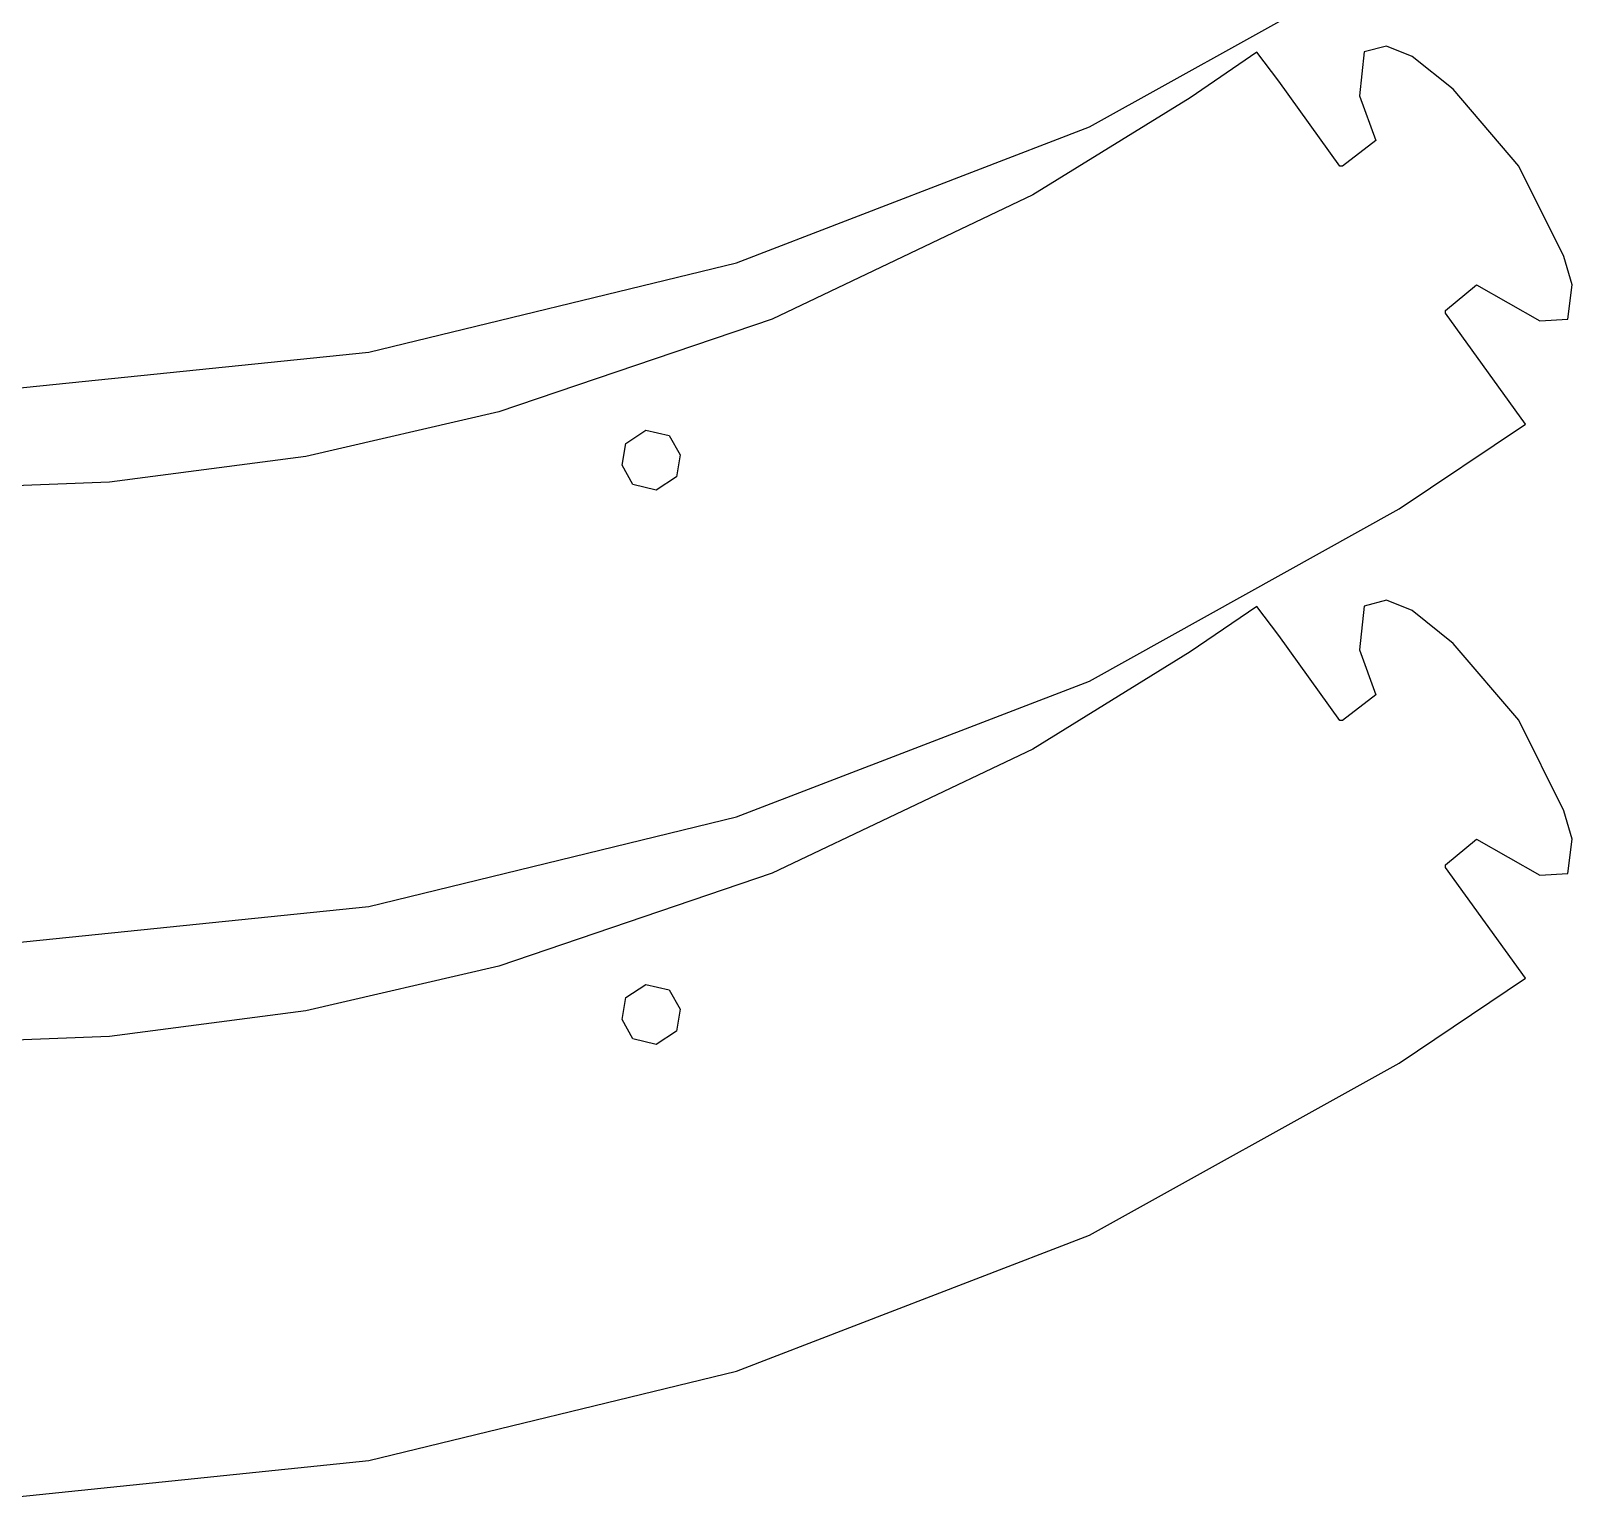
# Model space of a CAD drawing. Extents: x 0.6 to 75.4, y 0.2 to 29.1.
# Drawn here: x 61.08 to 75.36, y 0.25 to 13.86 of the extents above; entities that cross this region are included whole.
import ezdxf

# ---------------------------------------------------------------- set-up
doc = ezdxf.new("R2010")
doc.units = 0

msp = doc.modelspace()

# ---------------------------------------------------------------- linework, layer by layer
at = {"layer": 'Layer 1'}
for p, q in [((70.891597, 12.968186), (73.758977, 14.563016)), ((73.641736, 13.716572), (73.436655, 13.663271)), ((73.879098, 13.62047), (73.641736, 13.716572)), ((72.440393, 13.660176), (71.823504, 13.237427)), ((72.645961, 13.390928), (72.440393, 13.660176)), ((73.436655, 13.663271), (73.391197, 13.256044)), ((74.260788, 13.317131), (73.879098, 13.62047)), ((73.2094, 12.6024), (72.645961, 13.390928)), ((74.868459, 12.60391), (74.260788, 13.317131)), ((71.823504, 13.237427), (70.365924, 12.336213)), ((73.391197, 13.256044), (73.543945, 12.841362)), ((67.619289, 11.707984), (70.891597, 12.968186)), ((73.543944, 12.841362), (73.233311, 12.602413)), ((73.233311, 12.602413), (73.2094, 12.6024)), ((75.286348, 11.766091), (74.868459, 12.60391)), ((70.365924, 12.336213), (67.951685, 11.186088)), ((75.362334, 11.503249), (75.286348, 11.766091)), ((64.212992, 10.879592), (67.619289, 11.707984)), ((74.1891, 11.2643), (74.475838, 11.503249)), ((74.475838, 11.503249), (75.061289, 11.170024)), ((75.323313, 11.184023), (75.362334, 11.503249)), ((67.951685, 11.186088), (65.419704, 10.325463)), ((74.189079, 11.24044), (74.1891, 11.2643)), ((74.929816, 10.21297), (74.189079, 11.24044)), ((75.061289, 11.170024), (75.323313, 11.184023)), ((60.729047, 10.521886), (64.212992, 10.879592)), ((65.419704, 10.325463), (63.630956, 9.912093)), ((66.594665, 10.033567), (66.781645, 10.156558)), ((66.781645, 10.156558), (66.997486, 10.105517)), ((73.758976, 9.425706), (74.929816, 10.21297)), ((66.560888, 9.830431), (66.594665, 10.033567)), ((66.997486, 10.105517), (67.097983, 9.926364)), ((63.630956, 9.912093), (61.812199, 9.672589)), ((67.097983, 9.926364), (67.064206, 9.723228)), ((66.661385, 9.651279), (66.560888, 9.830431)), ((67.064206, 9.723228), (66.877226, 9.600239)), ((61.812199, 9.672589), (59.977956, 9.601678)), ((66.877226, 9.600239), (66.661385, 9.651279)), ((70.891596, 7.830876), (73.758976, 9.425706)), ((73.641736, 8.579224), (73.436655, 8.525913)), ((73.879098, 8.48312), (73.641736, 8.579224)), ((72.440393, 8.522823), (71.823504, 8.100077)), ((72.645961, 8.253578), (72.440393, 8.522823)), ((73.436655, 8.525913), (73.391197, 8.118685)), ((74.260788, 8.179771), (73.879098, 8.48312)), ((73.2094, 7.46505), (72.645961, 8.253578)), ((74.868459, 7.466558), (74.260788, 8.179771)), ((71.823504, 8.100077), (70.365924, 7.19886)), ((73.391197, 8.118685), (73.543945, 7.704004)), ((67.619288, 6.570678), (70.891596, 7.830876)), ((73.54384, 7.703998), (73.233207, 7.465049)), ((73.233207, 7.465049), (73.2094, 7.46505)), ((75.286348, 6.628741), (74.868459, 7.466558)), ((70.365924, 7.19886), (67.951685, 6.048736)), ((64.212991, 5.742281), (67.619288, 6.570678)), ((75.362334, 6.365896), (75.286348, 6.628741)), ((74.1891, 6.12695), (74.475838, 6.365896)), ((74.475838, 6.365896), (75.061289, 6.032672)), ((75.323313, 6.04667), (75.362334, 6.365896)), ((67.951685, 6.048736), (65.419704, 5.18811)), ((74.18908, 6.103049), (74.1891, 6.12695)), ((74.929817, 5.075569), (74.18908, 6.103049)), ((75.061289, 6.032672), (75.323313, 6.04667)), ((60.729046, 5.384594), (64.212991, 5.742281)), ((65.419704, 5.18811), (63.630956, 4.774745)), ((66.594805, 4.896161), (66.781785, 5.019133)), ((66.781785, 5.019133), (66.997626, 4.968068)), ((66.781785, 5.019133), (66.781785, 5.019133)), ((73.758977, 4.288237), (74.929817, 5.075569)), ((66.561028, 4.693059), (66.594805, 4.896161)), ((66.997626, 4.968068), (67.098123, 4.788935)), ((63.630956, 4.774745), (61.812199, 4.535247)), ((67.098123, 4.788935), (67.064346, 4.585833)), ((66.661525, 4.513926), (66.561028, 4.693059)), ((67.064346, 4.585833), (66.877366, 4.462862)), ((61.812199, 4.535247), (59.977956, 4.464342)), ((66.877366, 4.462862), (66.661525, 4.513926)), ((70.891597, 2.693497), (73.758977, 4.288237)), ((67.619289, 1.433322), (70.891597, 2.693497)), ((64.212992, 0.604912), (67.619289, 1.433322)), ((60.729047, 0.247199), (64.212992, 0.604912))]:
    msp.add_line(p, q, dxfattribs=at)

doc.saveas('drawing.dxf')
